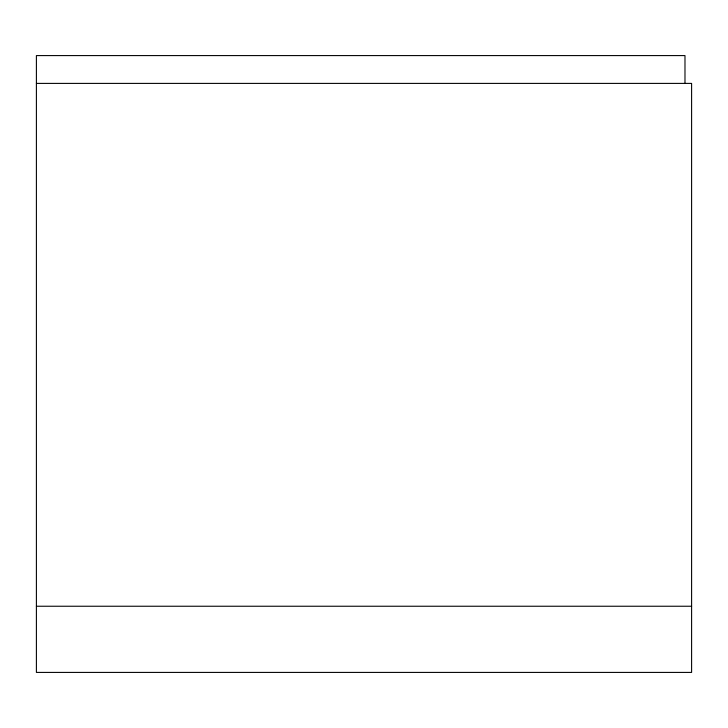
<?xml version="1.0" encoding="UTF-8"?>
<svg xmlns="http://www.w3.org/2000/svg" width="728" height="728" viewBox="0 0 728 728"><rect width="100%" height="100%" fill="white"/><g stroke="black" fill="none" stroke-linecap="round" stroke-linejoin="round"><path stroke-width="1.09" d="M36.4 83.402L691.6 83.402L691.6 672.417L36.4 672.417L36.4 55.583L684.984 55.583L684.984 83.402M36.4 606.242L691.6 606.242"/></g></svg>
